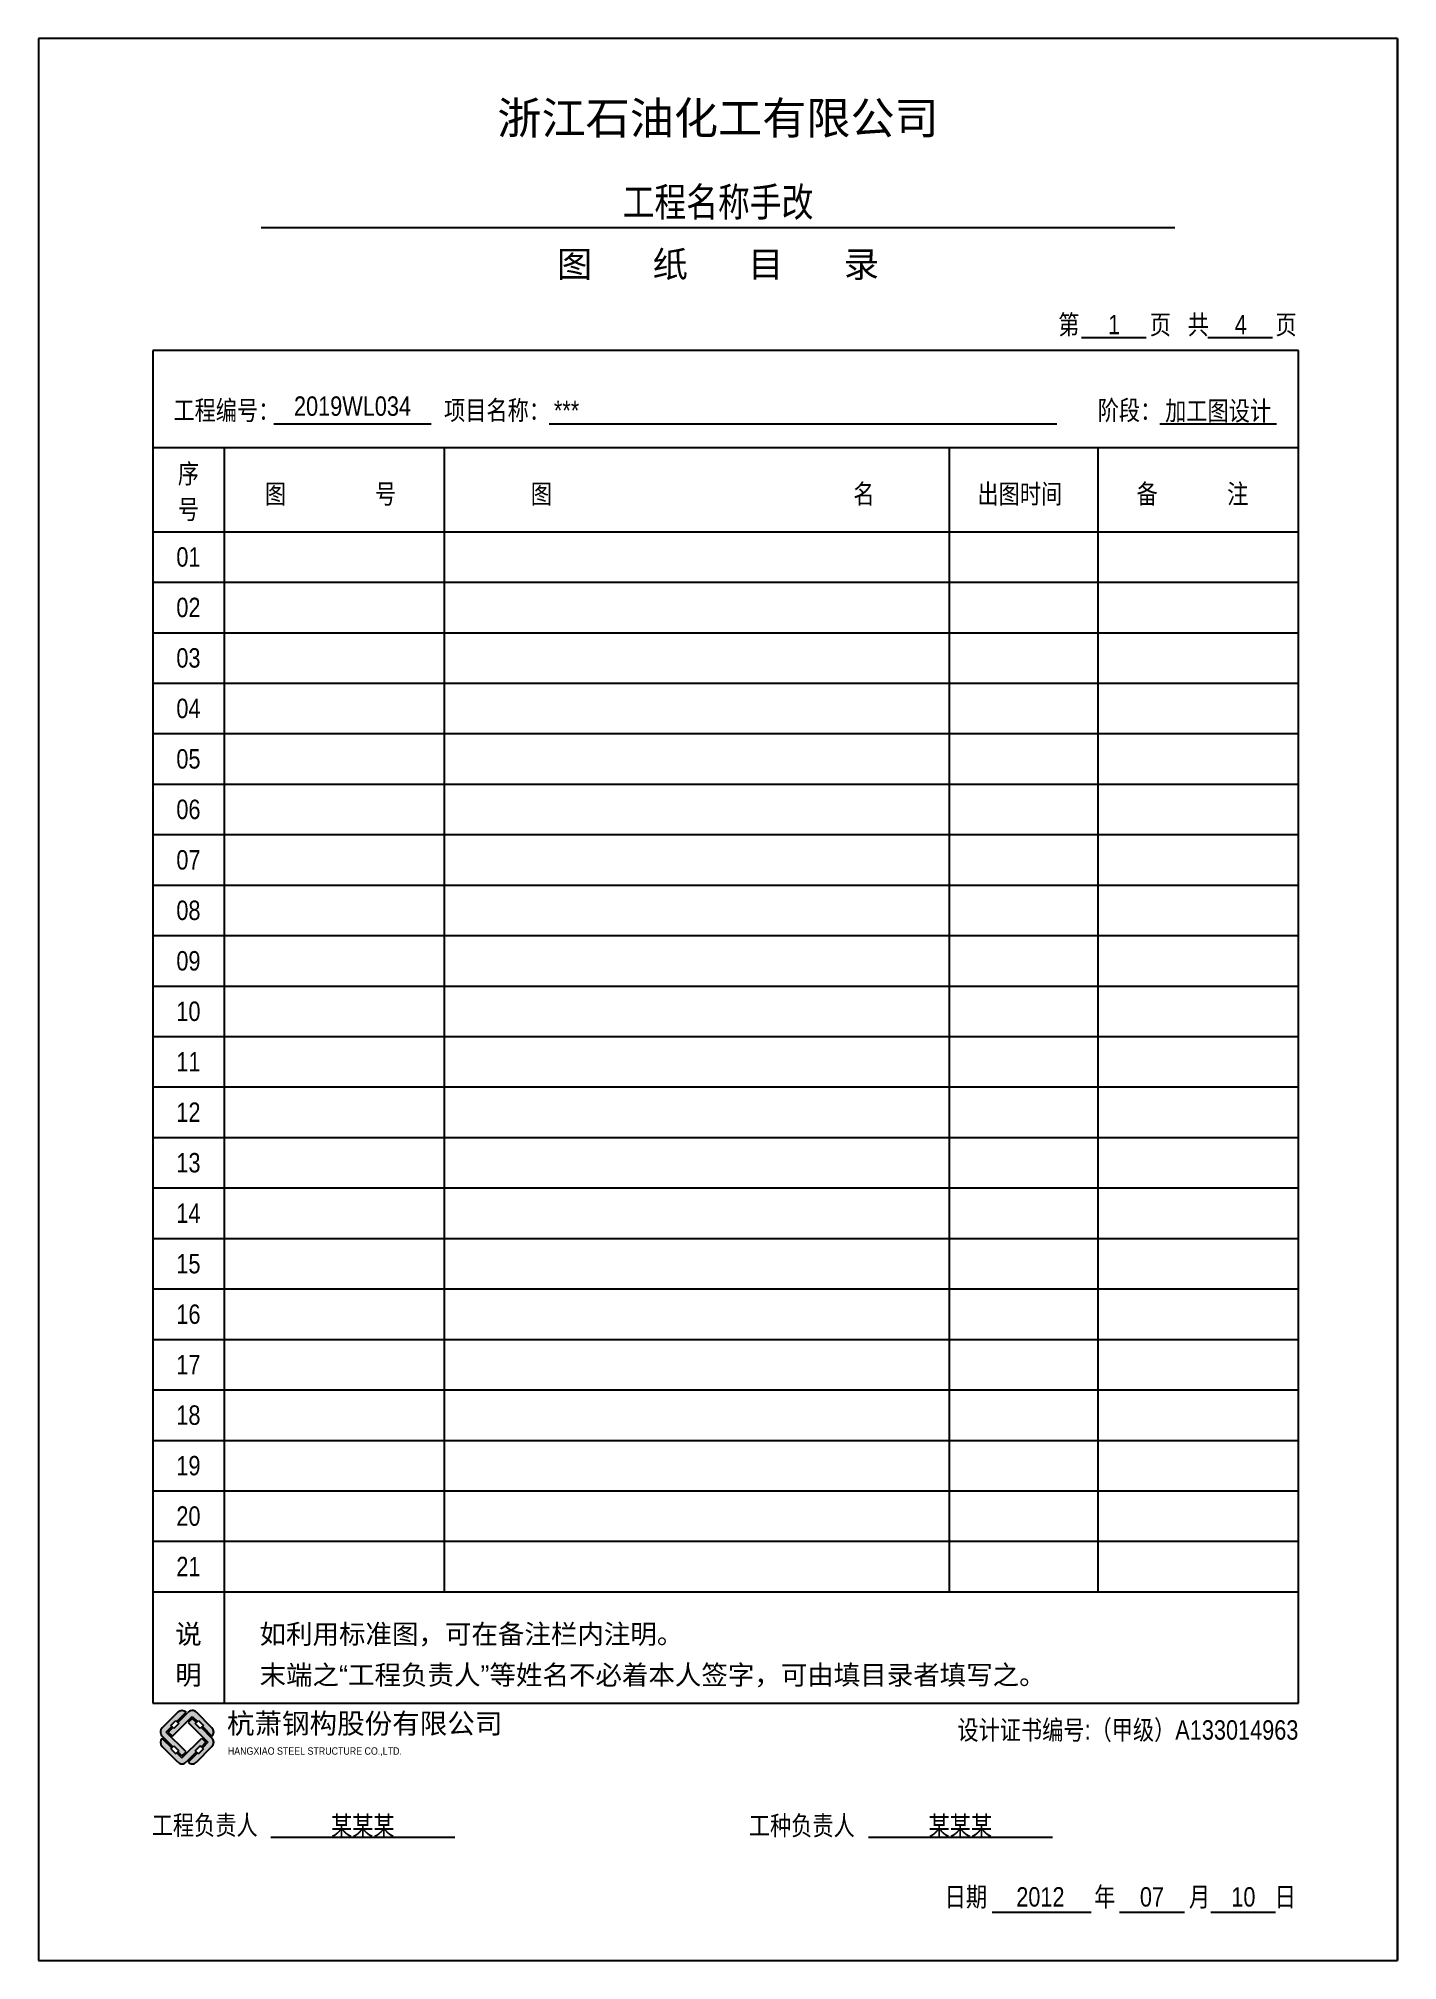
# Model space of a CAD drawing. Header units: millimetres. Extents: x 925 to 21925, y 815 to 30515.
import ezdxf
from ezdxf.enums import TextEntityAlignment as Align

# ---------------------------------------------------------------- set-up
doc = ezdxf.new("R2010")
doc.units = ezdxf.units.MM
doc.layers.add('TK', color=140, linetype='Continuous')
doc.styles.get("Standard").update_dxf_attribs({"font": 'arial.ttf'})
doc.styles.add('STYLE1', font='swissk.ttf')

# ---------------------------------------------------------------- blocks, each defined once
blk = doc.blocks.new('图标')
at = {"layer": 'TK'}
h = blk.add_hatch(color=256, dxfattribs=at)
h.paths.add_polyline_path([(1139, 2371), (1172, 2338), (1459, 2625, 0.414214), (1203, 2625), (720, 2142, 0.445229), (736, 1870), (1049, 1557), (1083, 1590), (1237, 1436), (1203, 1403), (1331, 1275), (1459, 1403), (849, 2014), (1018, 2184), (985, 2217)])
h.paths.add_polyline_path([(715, 1829, 0.380011), (720, 1567), (1203, 1085, 0.414214), (1459, 1085), (1777, 1403), (1744, 1436), (1898, 1590), (1931, 1557), (2070, 1696), (1942, 1824), (1331, 1213), (1172, 1372), (1139, 1339), (985, 1493), (1018, 1526)])
h.paths.add_polyline_path([(1778, 2625, 0.445229), (1506, 2609), (1203, 2307), (1237, 2273), (1083, 2119), (1049, 2153), (910, 2014), (1039, 1886), (1649, 2496), (1808, 2338), (1841, 2371), (1995, 2217), (1962, 2184), (2260, 1886, 0.414214), (2260, 2142)])
h.paths.add_polyline_path([(1962, 1526), (1995, 1493), (1841, 1339), (1808, 1372), (1521, 1085, 0.414214), (1778, 1085), (2260, 1567, 0.414214), (2260, 1824), (1931, 2153), (1898, 2119), (1744, 2273), (1777, 2307), (1649, 2435), (1521, 2306), (2132, 1696)])
for p, q in [((1203, 2625), (720, 2142)), ((1203, 2625), (720, 2142)), ((1039, 1886), (1649, 2496)), ((1039, 1886), (1649, 2496)), ((1172, 2338), (1459, 2625)), ((1203, 2307), (1506, 2609)), ((1649, 2435), (1521, 2306)), ((1649, 2496), (1808, 2338)), ((1777, 2307), (1649, 2435)), ((2260, 2142), (1778, 2625)), ((2260, 2142), (1778, 2625)), ((715, 1829), (1018, 1526)), ((1049, 1557), (736, 1870)), ((849, 2014), (1018, 2184)), ((1459, 1403), (849, 2014)), ((910, 2014), (1049, 2153)), ((910, 2014), (1039, 1886)), ((985, 2217), (1139, 2371)), ((1083, 2119), (985, 2217)), ((1237, 2273), (1083, 2119)), ((1139, 2371), (1237, 2273)), ((1331, 1213), (1942, 1824)), ((1521, 2306), (2132, 1696)), ((1744, 2273), (1841, 2371)), ((1898, 2119), (1744, 2273)), ((1841, 2371), (1995, 2217)), ((1995, 2217), (1898, 2119)), ((2260, 1824), (1931, 2153)), ((1942, 1824), (2070, 1696)), ((1962, 2184), (2260, 1886)), ((1203, 1085), (720, 1567)), ((1203, 1085), (720, 1567)), ((985, 1493), (1083, 1590)), ((985, 1493), (1139, 1339)), ((985, 1493), (1139, 1339)), ((1083, 1590), (1237, 1436)), ((1237, 1436), (1139, 1339)), ((1172, 1372), (1331, 1213)), ((1331, 1275), (1203, 1403)), ((1331, 1275), (1459, 1403)), ((1777, 1403), (1459, 1085)), ((1808, 1372), (1521, 1085)), ((1898, 1590), (1744, 1436)), ((1744, 1436), (1898, 1590)), ((1744, 1436), (1841, 1339)), ((1778, 1085), (2260, 1567)), ((1778, 1085), (2260, 1567)), ((1995, 1493), (1841, 1339)), ((1995, 1493), (1898, 1590)), ((2070, 1696), (1931, 1557)), ((2132, 1696), (1962, 1526))]:
    blk.add_line(p, q, dxfattribs=at)
for centre, radius, start, end in [((1331, 2496), 181, 45, 135), ((1649, 2494), 183, 45.23966, 141.23974), ((851, 2013), 183, 135.23966, 231.23974), ((865, 1701), 197, 139.55404, 222.78342), ((2132, 2014), 181, 315, 45), ((2132, 1696), 181, 315, 45), ((1331, 1213), 181, 225, 315), ((1649, 1213), 181, 225, 315)]:
    blk.add_arc(centre, radius, start, end, dxfattribs=at)
blk = doc.blocks.new('目录图框')
at = {"layer": 'TK'}
for p, q in [((0, 29700), (0, 0)), ((21000, 29700), (0, 29700)), ((21000, 0), (21000, 29700)), ((21000, 29700), (21000, 0)), ((3443, 26778), (17557, 26778)), ((16117, 25078), (17117, 25078)), ((18067, 25078), (19067, 25078)), ((1767, 24878), (1767, 3978)), ((19467, 24878), (1767, 24878)), ((19467, 3978), (19467, 24878)), ((3636, 23745), (6069, 23745)), ((7890, 23745), (15736, 23745)), ((17325, 23745), (19129, 23745)), ((1767, 23378), (19467, 23378)), ((2867, 23378), (2867, 3978)), ((6267, 23378), (6267, 5698)), ((10567, 23378), (19367, 23378)), ((14069, 23378), (14069, 5698)), ((16367, 23378), (16367, 5698)), ((1767, 22078), (19467, 22078)), ((1767, 21298), (19467, 21298)), ((1767, 20518), (19467, 20518)), ((1767, 19738), (19467, 19738)), ((1767, 18958), (19467, 18958)), ((1767, 18178), (19467, 18178)), ((1767, 17398), (19467, 17398)), ((1767, 16618), (19467, 16618)), ((1767, 15838), (19467, 15838)), ((1767, 15058), (19467, 15058)), ((1767, 14278), (19467, 14278)), ((1767, 13498), (19467, 13498)), ((1767, 12718), (19467, 12718)), ((1767, 11938), (19467, 11938)), ((1767, 11158), (19467, 11158)), ((1767, 10378), (19467, 10378)), ((1767, 9598), (19467, 9598)), ((1767, 8818), (19467, 8818)), ((1767, 8038), (19467, 8038)), ((1767, 7258), (19467, 7258)), ((1767, 6478), (19467, 6478)), ((1767, 5698), (19467, 5698)), ((1767, 3978), (19467, 3978)), ((6434, 1900), (3591, 1900)), ((15667, 1900), (12823, 1900)), ((14737, 749), (16265, 749)), ((16705, 749), (17705, 749)), ((18115, 749), (19115, 749)), ((0, 0), (21000, 0))]:
    blk.add_line(p, q, dxfattribs=at)
at = {"xscale": 0.5, "yscale": 0.5, "zscale": 0.5}
blk.add_blockref('图标', (1551, 2524), dxfattribs=at)
at = {"layer": 'TK'}
for s, height, p in [('浙江石油化工有限公司', 500, (10500, 28220)), ('图      纸      目      录', 400, (10500, 26011)), ('说', 300, (2317, 4895)), ('明', 300, (2317, 4263))]:
    blk.add_text(s, height=height, dxfattribs=at).set_placement(p, align=Align.CENTER)
at = {"layer": 'TK', "width": 0.8}
for s, height, p in [('工程名称手改', 450, (10500, 26947)), ('序', 300, (2317, 22825)), ('号', 300, (2317, 22273))]:
    blk.add_text(s, height=height, dxfattribs=at).set_placement(p, align=Align.CENTER)
for s, p in [('第', (15757, 25128)), ('页', (17171, 25128)), ('共', (17756, 25128)), ('页', (19113, 25128)), ('工程编号：', (2085, 23804)), ('项目名称：', (6267, 23804)), ('阶段：', (16367, 23804)), ('图', (3500, 22512)), ('号', (5200, 22512)), ('图', (7608, 22512)), ('名', (12590, 22512)), ('出图时间', (14508, 22512)), ('备', (16967, 22512)), ('注', (18367, 22512)), ('工程负责人', (1750, 1942)), ('工种负责人', (10976, 1935)), ('日期', (14003, 834)), ('年', (16313, 834)), ('月', (17776, 834)), ('日', (19101, 834))]:
    blk.add_text(s, height=300, dxfattribs=at).set_placement(p)
for s, p in [('01', (2317, 21688)), ('02', (2317, 20908)), ('03', (2317, 20128)), ('04', (2317, 19348)), ('05', (2317, 18568)), ('06', (2317, 17788)), ('07', (2317, 17008)), ('08', (2317, 16228)), ('09', (2317, 15448)), ('10', (2317, 14668)), ('11', (2317, 13888)), ('12', (2317, 13108)), ('13', (2317, 12328)), ('14', (2317, 11548)), ('15', (2317, 10768)), ('16', (2317, 9988)), ('17', (2317, 9208)), ('18', (2317, 8428)), ('19', (2317, 7648)), ('20', (2317, 6868)), ('21', (2317, 6088))]:
    blk.add_text(s, height=300, dxfattribs=at).set_placement(p, align=Align.MIDDLE_CENTER)
at = {"layer": 'TK'}
for s, p in [('如利用标准图，可在备注栏内注明。', (3416, 4895)), ('末端之“工程负责人”等姓名不必着本人签字，可由填目录者填写之。', (3416, 4263))]:
    blk.add_text(s, height=300, dxfattribs=at).set_placement(p)
at = {"layer": 'TK', "width": 0.8}
blk.add_text('设计证书编号:（甲级）A133014963', height=300, dxfattribs=at).set_placement((19467, 3413), align=Align.RIGHT)
at = {"layer": 'TK', "style": 'STYLE1', "width": 0.85}
blk.add_text('HANGXIAO STEEL STRUCTURE CO.,LTD.', height=115.18, rotation=360, dxfattribs=at).set_placement((2926, 3180))
at = {"layer": 'TK', "insert": (2912, 3819), "char_height": 312, "width": 5579.87, "attachment_point": 1}
blk.add_mtext('{\\fSimHei|b0|i0|c134|p2;杭萧钢构股份有限公司}', dxfattribs=at)
at = {"layer": 'TK', "width": 0.8, "flags": 8}
for tag, p in [('PAGE', (16620, 25279)), ('PAGES', (18577, 25278)), ('GCH', (4852, 24019)), ('JD', (18227, 23951)), ('DIRECTOR', (5012, 2085)), ('CTO', (14245, 2085)), ('N', (15481, 984)), ('Y', (17205, 984)), ('R', (18617, 984))]:
    blk.add_attdef(tag, text='', height=300, dxfattribs=at).set_placement(p, align=Align.MIDDLE)
blk.add_attdef('PROJECTNMAE', text='', height=300, dxfattribs=at).set_placement((7964, 23951), align=Align.MIDDLE_LEFT)

msp = doc.modelspace()

# ---------------------------------------------------------------- block references
ref = msp.add_blockref('目录图框', (925, 815))
ref.add_attrib('DIRECTOR', '某某某', dxfattribs={"layer": 'TK', "height": 300, "width": 0.8}).set_placement((5936, 2900), align=Align.MIDDLE)
ref.add_attrib('CTO', '某某某', dxfattribs={"layer": 'TK', "height": 300, "width": 0.8}).set_placement((15169, 2900), align=Align.MIDDLE)
ref.add_attrib('PROJECTNMAE', '***', dxfattribs={"layer": 'TK', "height": 300, "width": 0.8}).set_placement((8889, 24766), align=Align.MIDDLE_LEFT)
ref.add_attrib('R', '10', dxfattribs={"layer": 'TK', "height": 300, "width": 0.8}).set_placement((19542, 1799), align=Align.MIDDLE)
ref.add_attrib('Y', '07', dxfattribs={"layer": 'TK', "height": 300, "width": 0.8}).set_placement((18130, 1799), align=Align.MIDDLE)
ref.add_attrib('N', '2012', dxfattribs={"layer": 'TK', "height": 300, "width": 0.8}).set_placement((16406, 1799), align=Align.MIDDLE)
ref.add_attrib('PAGE', '1', dxfattribs={"layer": 'TK', "height": 300, "width": 0.8}).set_placement((17545, 26094), align=Align.MIDDLE)
ref.add_attrib('PAGES', '4', dxfattribs={"layer": 'TK', "height": 300, "width": 0.8}).set_placement((19502, 26093), align=Align.MIDDLE)
ref.add_attrib('GCH', '2019WL034', dxfattribs={"layer": 'TK', "height": 300, "width": 0.8}).set_placement((5777, 24834), align=Align.MIDDLE)
ref.add_attrib('JD', '加工图设计', dxfattribs={"layer": 'TK', "height": 300, "width": 0.8}).set_placement((19152, 24766), align=Align.MIDDLE)

doc.saveas('drawing.dxf')
